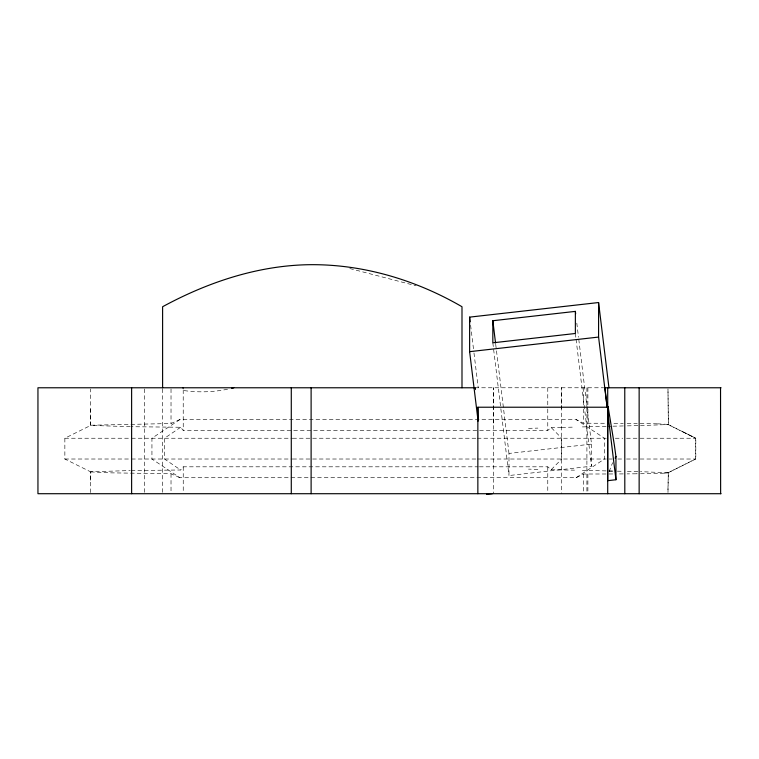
<?xml version="1.0" encoding="UTF-8"?>
<svg xmlns="http://www.w3.org/2000/svg" width="759" height="759" viewBox="0 0 759 759"><rect width="100%" height="100%" fill="white"/><g stroke="black" fill="none" stroke-linecap="round" stroke-linejoin="round"><path stroke-width="0.57" stroke-dasharray="3.79 2.85" d="M90.634 492.591L90.634 471.851L64.857 459.015L64.857 438.237L91.099 425.22L171.022 423.522L179.93 419.528L576.1 419.537L583.424 423.237L606.156 423.266M130.282 426.691L90.634 425.401L90.634 388.959M493.445 423.086L493.445 387.773L493.445 493.711M561.546 408.959L561.546 387.773L561.546 493.711M667.986 492.544L668.299 472.667L667.892 492.544M131.231 470.552L180.651 469.992L183.242 466.813L478.274 466.813M479.413 466.813L547.77 466.813L551.148 469.745L561.717 459.015L561.717 438.237L551.148 427.507L547.77 430.448L183.242 430.448L180.651 427.26L131.231 426.7M180.651 427.26L164.523 438.237L164.523 459.015L180.651 469.992M179.93 419.528L151.942 438.237L151.942 459.015L179.93 477.724L576.1 477.715L583.424 474.014L606.156 473.986M576.1 477.715L604.458 459.015L604.458 438.237L576.1 419.537M667.863 472.876L695.813 459.015L695.813 438.237L667.863 424.376M668.281 472.781L640.492 471.681M90.634 480.257L90.795 471.785L130.282 470.561M591.527 444.1L591.527 466.197L508.985 475.542L508.985 453.436L591.527 444.1L578.662 338.419M664.305 473.161L667.787 472.885L695.529 459.015L695.529 438.237L667.787 424.366L657.702 423.845M664.059 473.17L657.702 473.407M657.569 473.417L640.169 473.758M561.821 427.412L574.497 427.099M612.921 426.188L623.3 425.951M561.347 427.421L551.148 427.507M606.071 426.349L582.371 426.909M637.826 425.628L626.023 425.894M640.492 425.571L668.366 424.537L667.977 388.921L668.328 424.49M636.336 473.796L637.275 473.787M636.203 473.806L627.152 473.882M623.234 473.91L618.765 473.939M608.974 473.977L613.908 473.958M551.148 469.745L574.497 470.153M475.011 387.773L603.661 387.773M64.857 438.237L129.903 438.237M131.582 438.237L292.376 438.237M292.746 438.237L476.861 438.237M477.278 438.237L606.299 438.237M615.331 438.237L622.807 438.237M626.526 438.237L638.063 438.237M640.198 438.237L695.813 438.237L681.952 431.302M64.857 459.015L129.903 459.015M131.582 459.015L292.376 459.015M292.746 459.015L476.861 459.015M477.278 459.015L606.299 459.015M609.031 459.015L612.228 459.015M617.826 459.015L622.807 459.015M626.526 459.015L638.063 459.015M640.198 459.015L695.813 459.015M179.93 477.724L171.022 473.739L110.643 472.848L90.625 471.899M613.908 423.294L623.234 423.342M627.152 423.37L637.275 423.465M640.169 423.503L657.569 423.835M637.826 471.624L626.023 471.367M606.071 470.903L582.371 470.343M609.505 470.988L612.921 471.064M617.342 471.168L623.3 471.301M349.795 268.534L416.103 285.792M576.802 323.135L578.519 337.243M575.369 333.486L575.929 338.106M576.072 339.264L591.527 466.197M495.693 344.244L508.985 453.436M492.828 342.821L508.985 475.542M470.608 325.241L473.844 351.872M473.986 353.03L478.217 387.773M475.58 389.955L475.371 387.773A166.847 5.171 83.5 0 1 475.532 389.433M183.213 389.927L183.242 430.448M587.883 387.773L587.883 407.868M587.883 409.054L587.883 423.237M587.883 474.014L587.883 492.553M586.906 387.773L586.906 492.534M583.424 387.773L583.424 407.877M583.424 409.054L583.424 423.237M583.424 474.014L583.424 492.553M547.77 387.773L547.77 407.925M547.77 409.11L547.77 430.448M547.77 466.813L547.77 492.544M183.242 466.813L183.242 492.544M171.022 388.931L171.022 423.522M171.022 473.739L171.022 492.534M162.606 388.95L162.606 492.534M144.542 388.95L144.542 492.534M90.634 409.11L90.634 425.401M609.287 471.681A583.595 154.143 -6.9 0 1 612.722 462.667M227.52 389.234A131.933 130.074 -90 0 1 183.232 390.468M528.52 428.342A500.266 0.493 -1.5 0 1 537.894 428.104M607.219 426.425A500.266 0.493 -1.5 0 1 612.323 426.311M612.314 471.149A500.266 0.588 1.5 0 1 607.219 471.035M537.884 469.356A500.266 0.588 1.5 0 1 528.511 469.128"/><path stroke-width="1.14" d="M607.703 406.596A66.526 2.059 83.5 0 0 607.693 411.909L607.703 480.675L615.947 479.735L615.947 456.586A239.493 7.419 83.5 0 0 614.287 444.632L608.13 406.833A57.978 1.793 83.5 0 0 607.712 406.672M478.142 418.626A20.711 0.645 83.5 0 1 478.085 420.913L469.622 351.664L469.622 317.129L598.585 302.537L608.965 387.773M575.369 311.38L575.369 333.486L492.828 342.821L492.828 320.725L575.369 311.38L575.654 313.733M469.622 351.664L598.585 337.072L598.585 302.537M486.984 494.327L486.984 493.711L486.984 494.327L492.401 493.711M474.47 387.773L37.95 387.773L37.95 493.711L721.05 493.711M721.05 387.773L604.923 387.773L607.124 407.222L477.857 407.222L477.857 493.711M598.585 337.072L607.124 407.222M607.684 411.852L615.947 479.735M492.828 320.725L495.551 343.068M469.622 317.129L470.182 321.759M183.08 387.773L183.109 388.276M477.857 407.222L478.037 420.847M720.538 387.773L720.633 493.711M639.144 387.773L639.144 493.711M624.771 387.773L624.809 493.711M607.712 387.773L607.712 493.711M461.994 387.773L461.994 306.731C415.325 279.635 361.55 263.629 307.367 264.73C256.495 265.897 207.027 282.595 162.606 306.731L162.606 387.773M311.114 387.773L311.114 493.711M291.285 387.773L291.285 493.711M131.62 387.773L131.62 493.711M233.781 387.792A131.933 130.074 -90 0 1 231.704 388.304M615.122 458.104A583.595 154.143 -6.9 0 1 616.014 456.576"/></g></svg>
